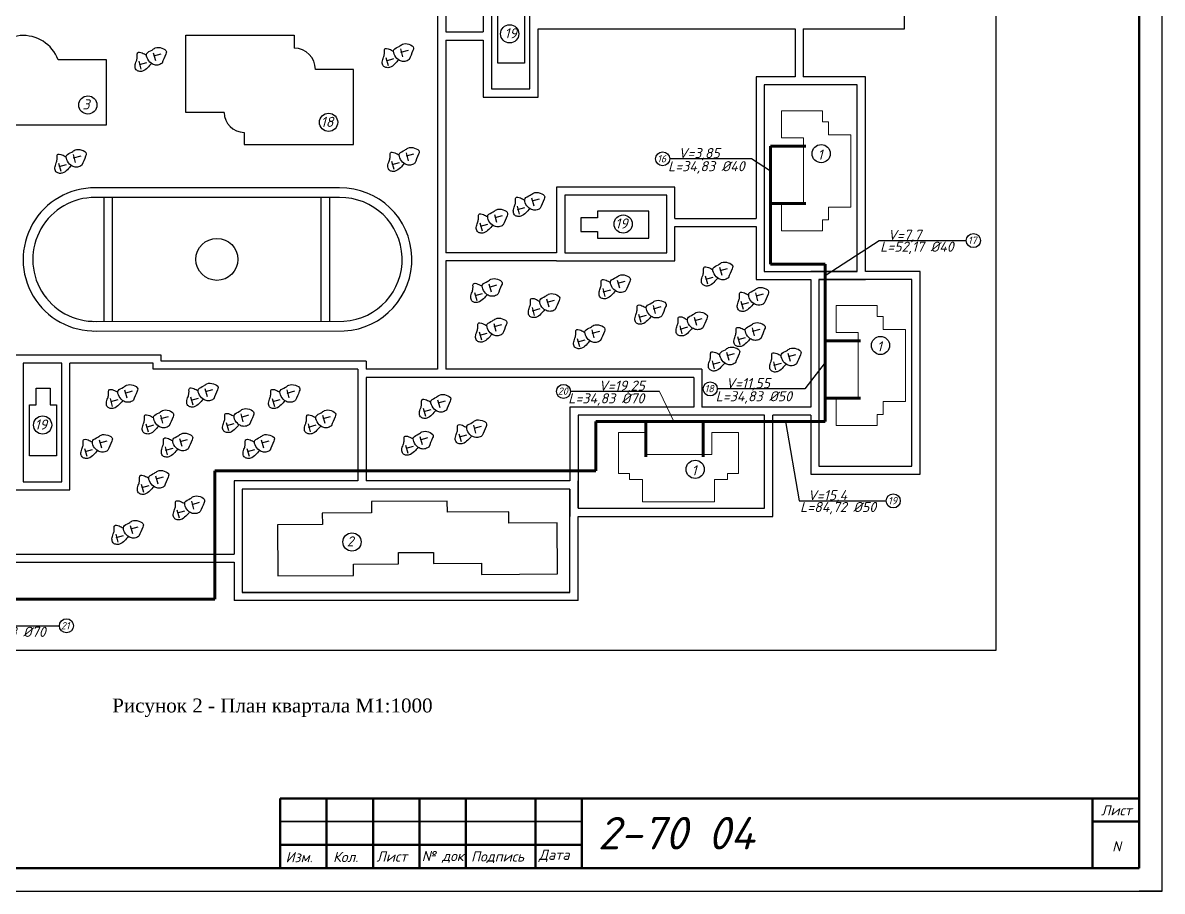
# Model space of a CAD drawing. Header units: millimetres. Extents: x -710977 to 10671, y -929782 to 89628.
# Drawn here: x 2617.8 to 2863.3, y 3555.9 to 3743 of the extents above; entities that cross this region are included whole.
import ezdxf

# ---------------------------------------------------------------- set-up
doc = ezdxf.new("R2010")
doc.units = ezdxf.units.MM
doc.header["$LTSCALE"] = 0.4
for name, color, linetype, lineweight in [('2', 5, 'Continuous', 50), ('5', 7, 'Continuous', 25), ('газ', 7, 'Continuous', 40), ('построение', 7, 'Continuous', 30)]:
    doc.layers.add(name, color=color, linetype=linetype, lineweight=lineweight)
doc.layers.add('А1', color=7, linetype='Continuous')
doc.layers.add('план', color=7, linetype='Continuous')
doc.styles.add('1111', font='times.ttf', dxfattribs={"height": 3.5})
doc.styles.add('Курсив', font='isocpeui.ttf')
doc.styles.add('размерный', font='isocpeui.ttf')

msp = doc.modelspace()

# ---------------------------------------------------------------- linework, layer by layer
at = {"lineweight": 50}
for p, q in [((2858.278, 3560.868), (2858.278, 3847.868)), ((2858.278, 3575.868), (2673.278, 3575.868)), ((2673.278, 3575.868), (2673.278, 3570.868)), ((2683.278, 3575.868), (2683.278, 3560.868)), ((2693.278, 3575.868), (2693.278, 3560.868)), ((2703.278, 3575.868), (2703.278, 3560.868)), ((2713.278, 3575.868), (2713.278, 3560.868)), ((2728.278, 3575.868), (2728.278, 3560.868)), ((2848.293, 3575.868), (2848.249, 3560.868)), ((2673.278, 3570.868), (2673.278, 3560.867)), ((2673.278, 3570.868), (2673.278, 3565.868)), ((2858.278, 3570.868), (2848.278, 3570.868)), ((2673.278, 3565.868), (2738.278, 3565.868))]:
    msp.add_line(p, q, dxfattribs=at)
at = {"color": 0, "linetype": 'ByBlock'}
for p, q in [((2827.408, 3793.761), (2827.408, 3607.717)), ((2827.408, 3607.717), (2532.21, 3607.717))]:
    msp.add_line(p, q, dxfattribs=at)
at = {"color": 0, "lineweight": 50}
for p, q in [((2738.278, 3575.868), (2738.278, 3560.868)), ((2463.278, 3560.868), (2858.278, 3560.868))]:
    msp.add_line(p, q, dxfattribs=at)
for p, q in [((2738.278, 3570.868), (2673.278, 3570.868)), ((2673.278, 3570.868), (2680.278, 3570.868)), ((2680.278, 3570.868), (2690.278, 3570.868)), ((2690.278, 3570.868), (2713.278, 3570.868)), ((2713.278, 3570.868), (2728.278, 3570.868)), ((2728.278, 3570.868), (2738.278, 3570.868)), ((2863.278, 3555.868), (2858.278, 3555.868))]:
    msp.add_line(p, q)
msp.add_lwpolyline([(2443.278, 3555.868), (2863.278, 3555.868), (2863.278, 3852.868), (2443.278, 3852.868)], close=True)
at = {"color": 0, "ltscale": 0.5}
for centre in [(2722.708, 3740.58), (2631.828, 3725.263), (2683.69, 3721.52), (2789.81, 3714.778), (2747.154, 3699.595), (2802.585, 3673.451), (2622.081, 3656.302), (2762.666, 3646.762), (2688.731, 3631.104)]:
    msp.add_circle(centre, 1.96, dxfattribs=at)
at = {"layer": '2', "color": 0, "lineweight": 90}
for p, q in [((2778.904, 3690.99), (2778.904, 3716.364)), ((2786.54, 3716.364), (2778.904, 3716.364)), ((2778.904, 3704.028), (2778.904, 3716.364)), ((2786.54, 3704.028), (2778.904, 3704.028)), ((2790.675, 3690.99), (2778.904, 3690.99)), ((2790.675, 3657.06), (2790.675, 3690.99)), ((2798.311, 3674.428), (2790.675, 3674.428)), ((2790.675, 3662.091), (2790.675, 3674.428)), ((2798.311, 3674.428), (2791.453, 3674.428)), ((2798.311, 3662.091), (2790.675, 3662.091)), ((2741.289, 3646.432), (2741.289, 3657.06)), ((2741.289, 3657.06), (2790.675, 3657.06)), ((2752.067, 3649.423), (2752.067, 3657.06)), ((2752.067, 3657.06), (2764.404, 3657.06)), ((2764.404, 3649.423), (2764.404, 3657.06)), ((2659.186, 3618.77), (2659.186, 3646.432)), ((2659.186, 3646.432), (2741.289, 3646.432)), ((2659.186, 3618.77), (2544.836, 3618.77))]:
    msp.add_line(p, q, dxfattribs=at)
at = {"layer": '2', "color": 0, "lineweight": 50}
for p, q in [((2786.54, 3716.364), (2779.842, 3716.364)), ((2786.54, 3704.028), (2779.842, 3704.028))]:
    msp.add_line(p, q, dxfattribs=at)
at = {"layer": 'газ', "color": 0, "lineweight": 25, "ltscale": 0.08}
for p, q in [((2807.74, 3741.645), (2807.74, 3785.32)), ((2717.019, 3754.232), (2717.019, 3740.988)), ((2718.757, 3754.232), (2718.757, 3739.25)), ((2727.068, 3728.707), (2727.068, 3754.232)), ((2708.918, 3747.168), (2708.918, 3740.988)), ((2707.18, 3745.43), (2707.18, 3677.959)), ((2708.918, 3740.988), (2717.019, 3740.988)), ((2728.806, 3726.969), (2728.806, 3741.645)), ((2728.806, 3741.645), (2784.197, 3741.645)), ((2784.197, 3741.645), (2784.197, 3731.321)), ((2785.936, 3741.645), (2807.74, 3741.645)), ((2785.936, 3741.645), (2785.936, 3731.321)), ((2708.918, 3739.25), (2708.918, 3693.423)), ((2708.918, 3739.25), (2717.019, 3739.25)), ((2717.019, 3739.25), (2717.019, 3726.969)), ((2718.757, 3739.25), (2718.757, 3728.707)), ((2784.197, 3731.321), (2775.793, 3731.321)), ((2775.793, 3731.321), (2775.793, 3700.785)), ((2799.336, 3731.321), (2785.936, 3731.321)), ((2799.336, 3689.385), (2799.336, 3731.321)), ((2718.757, 3728.707), (2727.068, 3728.707)), ((2797.597, 3729.583), (2777.531, 3729.583)), ((2777.531, 3729.583), (2777.531, 3689.385)), ((2797.597, 3689.385), (2797.597, 3729.583)), ((2717.019, 3726.969), (2728.806, 3726.969)), ((2774.827, 3713.656), (2757.172, 3713.656)), ((2778.904, 3710.982), (2774.827, 3713.656)), ((2686.056, 3707.404), (2633.201, 3707.405)), ((2758.287, 3707.553), (2732.821, 3707.553)), ((2732.821, 3707.553), (2732.821, 3693.423)), ((2758.287, 3700.785), (2758.287, 3707.553)), ((2775.793, 3706.62), (2775.793, 3700.785)), ((2686.056, 3705.318), (2633.201, 3705.319)), ((2635.315, 3678.643), (2635.316, 3705.319)), ((2637.165, 3678.643), (2637.165, 3705.319)), ((2682.11, 3678.643), (2682.11, 3705.318)), ((2683.96, 3678.642), (2683.96, 3705.318)), ((2756.549, 3705.815), (2734.559, 3705.815)), ((2734.559, 3705.815), (2734.559, 3693.423)), ((2756.549, 3693.423), (2756.549, 3705.815)), ((2758.287, 3700.785), (2775.793, 3700.785)), ((2758.287, 3691.685), (2758.287, 3699.047)), ((2758.287, 3699.047), (2775.793, 3699.047)), ((2775.793, 3699.047), (2775.793, 3687.647)), ((2775.793, 3699.047), (2775.793, 3687.647)), ((2790.675, 3688.513), (2802.303, 3696.036)), ((2802.303, 3696.036), (2821.08, 3696.036)), ((2732.821, 3693.423), (2708.918, 3693.423)), ((2734.559, 3693.423), (2756.549, 3693.423)), ((2708.918, 3691.685), (2708.918, 3677.959)), ((2732.821, 3691.685), (2708.918, 3691.685)), ((2732.821, 3691.685), (2758.287, 3691.685)), ((2777.531, 3689.385), (2797.597, 3689.385)), ((2797.597, 3689.385), (2787.564, 3689.385)), ((2811.107, 3689.385), (2799.336, 3689.385)), ((2811.107, 3645.711), (2811.107, 3689.385)), ((2775.793, 3687.647), (2787.564, 3687.647)), ((2787.564, 3687.647), (2787.564, 3660.17)), ((2809.368, 3687.647), (2789.303, 3687.647)), ((2789.303, 3687.647), (2789.303, 3647.449)), ((2789.303, 3687.647), (2799.336, 3687.647)), ((2809.368, 3647.449), (2809.368, 3687.647)), ((2632.947, 3678.642), (2687.003, 3678.66)), ((2707.18, 3677.959), (2707.18, 3668.304)), ((2708.918, 3677.959), (2708.918, 3668.304)), ((2632.948, 3676.556), (2687.062, 3676.574)), ((2647.636, 3671.349), (2601.026, 3671.349)), ((2627.97, 3671.349), (2617.921, 3671.349)), ((2647.636, 3670.042), (2647.636, 3671.349)), ((2691.763, 3670.042), (2647.636, 3670.042)), ((2691.763, 3670.042), (2691.763, 3668.304)), ((2790.675, 3669.804), (2786.263, 3664.091)), ((2626.232, 3669.61), (2617.921, 3669.61)), ((2626.232, 3669.61), (2617.921, 3669.61)), ((2617.921, 3669.61), (2617.921, 3654.629)), ((2626.232, 3644.086), (2626.232, 3669.61)), ((2645.898, 3669.61), (2627.97, 3669.61)), ((2627.97, 3642.347), (2627.97, 3669.61)), ((2645.898, 3668.304), (2645.898, 3669.61)), ((2690.025, 3668.304), (2645.898, 3668.304)), ((2690.025, 3668.304), (2690.025, 3644.257)), ((2707.18, 3668.304), (2691.763, 3668.304)), ((2764.125, 3668.304), (2708.918, 3668.304)), ((2764.125, 3668.304), (2764.125, 3660.17)), ((2762.387, 3666.566), (2691.763, 3666.566)), ((2691.763, 3666.566), (2691.763, 3644.257)), ((2762.387, 3666.566), (2762.387, 3660.17)), ((2755.005, 3663.553), (2735.811, 3663.553)), ((2786.263, 3664.091), (2767.418, 3664.091)), ((2787.564, 3664.684), (2787.564, 3660.17)), ((2735.686, 3660.17), (2735.686, 3644.257)), ((2754.66, 3660.17), (2735.686, 3660.17)), ((2762.387, 3660.17), (2754.66, 3660.17)), ((2787.564, 3660.17), (2764.125, 3660.17)), ((2737.425, 3658.432), (2737.425, 3638.366)), ((2777.623, 3658.432), (2737.425, 3658.432)), ((2777.623, 3638.366), (2777.623, 3658.432)), ((2779.361, 3636.628), (2779.361, 3658.432)), ((2787.564, 3658.432), (2779.361, 3658.432)), ((2787.564, 3658.432), (2787.564, 3645.711)), ((2787.564, 3658.432), (2787.564, 3645.711)), ((2782.101, 3657.06), (2785.054, 3639.957)), ((2617.921, 3654.629), (2617.921, 3644.086)), ((2787.564, 3645.711), (2811.107, 3645.711)), ((2789.303, 3647.449), (2809.368, 3647.449)), ((2617.921, 3644.086), (2626.232, 3644.086)), ((2690.025, 3644.257), (2663.324, 3644.257)), ((2663.324, 3644.257), (2663.324, 3628.478)), ((2735.686, 3644.257), (2691.763, 3644.257)), ((2737.425, 3638.366), (2737.425, 3644.257)), ((2616.183, 3642.347), (2627.97, 3642.347)), ((2735.686, 3642.518), (2665.062, 3642.518)), ((2665.062, 3642.518), (2665.062, 3620.209)), ((2735.686, 3642.518), (2735.686, 3636.628)), ((2735.686, 3620.209), (2735.686, 3642.518)), ((2737.425, 3638.366), (2777.623, 3638.366)), ((2785.054, 3639.957), (2803.832, 3639.957)), ((2737.425, 3636.628), (2779.361, 3636.628)), ((2737.425, 3618.471), (2737.425, 3636.628)), ((2586.629, 3628.478), (2663.324, 3628.478)), ((2563.086, 3626.74), (2663.324, 3626.74)), ((2663.324, 3626.74), (2663.324, 3618.471)), ((2737.425, 3618.471), (2663.324, 3618.471)), ((2665.062, 3620.209), (2735.686, 3620.209)), ((2735.686, 3620.209), (2665.062, 3620.209)), ((2604.775, 3613.057), (2625.703, 3613.057))]:
    msp.add_line(p, q, dxfattribs=at)
at = {"layer": 'газ', "color": 0, "lineweight": 50, "ltscale": 0.08}
for p, q in [((2752.067, 3649.423), (2752.067, 3655.679)), ((2764.404, 3649.423), (2764.404, 3655.679))]:
    msp.add_line(p, q, dxfattribs=at)
at = {"layer": 'газ', "color": 0, "lineweight": 25, "ltscale": 0.08}
for points in [[(2724.523, 3745.265), (2725.925, 3745.265), (2725.925, 3734.27), (2720.129, 3734.27), (2720.129, 3745.265), (2721.531, 3745.265)], [(2661.217, 3723.626), (2652.941, 3723.626), (2652.941, 3740.284), (2676.283, 3740.284), (2676.283, 3737.499)], [(2614.246, 3725.046), (2614.246, 3720.978), (2635.855, 3720.978), (2635.855, 3735.001), (2625.407, 3735.001)], [(2665.481, 3719.361), (2665.481, 3716.76), (2689.04, 3716.76), (2689.04, 3732.929), (2680.853, 3732.929)], [(2741.656, 3697.974), (2741.656, 3696.571), (2752.651, 3696.571), (2752.651, 3702.368), (2741.656, 3702.368), (2741.656, 3700.966)], [(2741.656, 3700.966), (2738.054, 3700.966), (2738.054, 3697.974), (2741.656, 3697.974)], [(2620.695, 3660.644), (2620.695, 3664.247), (2623.687, 3664.247), (2623.687, 3660.644)], [(2623.687, 3660.644), (2625.09, 3660.644), (2625.09, 3649.649), (2619.293, 3649.649), (2619.293, 3660.644), (2620.695, 3660.644)], [(2709.282, 3637.499), (2709.265, 3639.907), (2692.931, 3639.793), (2692.948, 3637.385)], [(2692.948, 3637.385), (2682.343, 3637.31), (2682.36, 3634.881)], [(2722.554, 3635.162), (2722.537, 3637.591), (2709.282, 3637.499)], [(2682.36, 3634.881), (2672.662, 3634.813), (2672.739, 3623.797), (2689.073, 3623.911), (2689.056, 3626.341)], [(2716.644, 3626.533), (2716.661, 3624.104), (2732.995, 3624.218), (2732.918, 3635.234), (2722.554, 3635.162)], [(2689.056, 3626.341), (2698.754, 3626.409), (2698.737, 3628.817)], [(2698.737, 3628.817), (2706.263, 3628.869)], [(2706.263, 3628.869), (2706.28, 3626.461), (2716.644, 3626.533)]]:
    msp.add_lwpolyline(points, dxfattribs=at)
for centre, radius in [((2755.657, 3713.656), 1.515), ((2822.595, 3696.036), 1.515), ((2659.633, 3691.985), 4.526), ((2734.296, 3663.553), 1.515), ((2765.903, 3664.091), 1.515), ((2805.347, 3639.957), 1.515), ((2627.218, 3613.057), 1.515)]:
    msp.add_circle(centre, radius, dxfattribs=at)
for centre, radius, start, end in [((2617.888, 3732.197), 8.025, 20.44993, 243.00961), ((2676.283, 3732.929), 4.57, 0, 90), ((2665.481, 3723.626), 4.265, 180, 270), ((2633.315, 3691.978), 15.427, 89.54454, 271.50542), ((2686.214, 3691.978), 15.427, 273.14856, 90.63208), ((2633.315, 3691.978), 13.341, 89.51026, 271.61738), ((2686.214, 3691.978), 13.341, 273.38899, 90.67974), ((2686.214, 3691.978), 15.427, 266.88587, 266.89003)]:
    msp.add_arc(centre, radius, start, end, dxfattribs=at)
at = {"layer": 'план', "color": 0}
for p, q in [((2645.922, 3736.524), (2646.395, 3734.814)), ((2647.57, 3736.205), (2645.97, 3735.763)), ((2699.161, 3737.33), (2699.634, 3735.62)), ((2700.808, 3737.011), (2699.209, 3736.569)), ((2642.805, 3734.675), (2643.277, 3732.965)), ((2644.452, 3734.356), (2642.853, 3733.914)), ((2696.043, 3735.481), (2696.516, 3733.771)), ((2697.69, 3735.162), (2696.091, 3734.72)), ((2628.65, 3714.558), (2629.123, 3712.848)), ((2630.298, 3714.239), (2628.698, 3713.797)), ((2700.371, 3714.964), (2700.844, 3713.255)), ((2702.018, 3714.646), (2700.419, 3714.204)), ((2625.532, 3712.709), (2626.005, 3710.999)), ((2627.18, 3712.39), (2625.581, 3711.948)), ((2697.253, 3713.116), (2697.726, 3711.406)), ((2698.9, 3712.797), (2697.301, 3712.355)), ((2727.402, 3705.271), (2727.875, 3703.561)), ((2729.05, 3704.952), (2727.45, 3704.51)), ((2719.423, 3701.684), (2719.896, 3699.974)), ((2724.284, 3703.422), (2724.757, 3701.713)), ((2725.932, 3703.104), (2724.332, 3702.661)), ((2716.305, 3699.835), (2716.778, 3698.125)), ((2717.953, 3699.516), (2716.353, 3699.074)), ((2721.071, 3701.365), (2719.471, 3700.923)), ((2767.934, 3690.285), (2768.407, 3688.575)), ((2769.581, 3689.966), (2767.982, 3689.524)), ((2745.873, 3687.536), (2746.346, 3685.826)), ((2747.52, 3687.218), (2745.921, 3686.775)), ((2764.816, 3688.436), (2765.289, 3686.726)), ((2766.463, 3688.117), (2764.864, 3687.675)), ((2715.129, 3684.876), (2715.602, 3683.166)), ((2716.776, 3684.557), (2715.177, 3684.115)), ((2718.247, 3686.724), (2718.72, 3685.015)), ((2719.894, 3686.406), (2718.295, 3685.964)), ((2742.755, 3685.688), (2743.228, 3683.978)), ((2744.402, 3685.369), (2742.803, 3684.927)), ((2775.653, 3684.805), (2776.126, 3683.095)), ((2777.3, 3684.486), (2775.701, 3684.044)), ((2730.638, 3683.477), (2731.111, 3681.767)), ((2732.285, 3683.158), (2730.686, 3682.716)), ((2753.592, 3682.056), (2754.065, 3680.347)), ((2772.535, 3682.956), (2773.008, 3681.246)), ((2774.182, 3682.638), (2772.583, 3682.195)), ((2727.52, 3681.628), (2727.993, 3679.919)), ((2729.167, 3681.31), (2727.568, 3680.867)), ((2750.474, 3680.208), (2750.947, 3678.498)), ((2752.121, 3679.889), (2750.522, 3679.447)), ((2755.239, 3681.738), (2753.64, 3681.295)), ((2762.449, 3679.528), (2762.922, 3677.818)), ((2719.263, 3678.2), (2719.736, 3676.49)), ((2720.91, 3677.882), (2719.311, 3677.439)), ((2759.331, 3677.679), (2759.804, 3675.97)), ((2760.979, 3677.361), (2759.379, 3676.918)), ((2764.097, 3679.209), (2762.497, 3678.767)), ((2774.92, 3677.238), (2775.393, 3675.528)), ((2716.145, 3676.351), (2716.618, 3674.642)), ((2717.792, 3676.033), (2716.193, 3675.591)), ((2737.27, 3674.931), (2737.743, 3673.221)), ((2738.918, 3674.612), (2737.318, 3674.17)), ((2740.388, 3676.78), (2740.861, 3675.07)), ((2742.036, 3676.461), (2740.436, 3676.019)), ((2771.802, 3675.389), (2772.275, 3673.679)), ((2773.45, 3675.07), (2771.85, 3674.628)), ((2776.567, 3676.919), (2774.968, 3676.477)), ((2766.318, 3670.127), (2766.791, 3668.417)), ((2767.965, 3669.808), (2766.366, 3669.366)), ((2769.436, 3671.975), (2769.909, 3670.265)), ((2771.083, 3671.657), (2769.484, 3671.214)), ((2779.521, 3669.909), (2779.994, 3668.199)), ((2782.639, 3671.758), (2783.112, 3670.048)), ((2784.286, 3671.439), (2782.687, 3670.997)), ((2781.169, 3669.59), (2779.569, 3669.148)), ((2639.748, 3663.887), (2640.221, 3662.177)), ((2641.395, 3663.568), (2639.796, 3663.126)), ((2653.944, 3662.342), (2654.417, 3660.632)), ((2657.062, 3664.191), (2657.535, 3662.481)), ((2658.709, 3663.872), (2657.11, 3663.43)), ((2674.68, 3663.887), (2675.153, 3662.177)), ((2676.327, 3663.568), (2674.728, 3663.126)), ((2636.63, 3662.038), (2637.103, 3660.329)), ((2638.277, 3661.72), (2636.678, 3661.277)), ((2655.591, 3662.023), (2653.992, 3661.581)), ((2671.562, 3662.038), (2672.035, 3660.329)), ((2673.209, 3661.72), (2671.61, 3661.277)), ((2704.064, 3659.914), (2704.537, 3658.205)), ((2707.182, 3661.763), (2707.655, 3660.053)), ((2708.829, 3661.444), (2707.23, 3661.002)), ((2647.467, 3658.407), (2647.939, 3656.697)), ((2649.114, 3658.089), (2647.515, 3657.646)), ((2664.781, 3658.711), (2665.254, 3657.001)), ((2666.428, 3658.392), (2664.829, 3657.95)), ((2682.399, 3658.407), (2682.872, 3656.697)), ((2684.046, 3658.089), (2682.447, 3657.646)), ((2705.711, 3659.596), (2704.112, 3659.153)), ((2644.349, 3656.559), (2644.822, 3654.849)), ((2645.996, 3656.24), (2644.397, 3655.798)), ((2661.663, 3656.862), (2662.136, 3655.152)), ((2663.31, 3656.543), (2661.711, 3656.101)), ((2679.281, 3656.559), (2679.754, 3654.849)), ((2680.928, 3656.24), (2679.329, 3655.798)), ((2714.901, 3656.283), (2715.374, 3654.573)), ((2716.548, 3655.965), (2714.949, 3655.522)), ((2634.263, 3653.13), (2634.736, 3651.421)), ((2635.91, 3652.812), (2634.311, 3652.369)), ((2651.577, 3653.434), (2652.05, 3651.724)), ((2653.225, 3653.115), (2651.625, 3652.673)), ((2669.195, 3653.13), (2669.668, 3651.421)), ((2670.843, 3652.812), (2669.243, 3652.369)), ((2703.384, 3653.828), (2703.857, 3652.119)), ((2705.031, 3653.51), (2703.432, 3653.067)), ((2711.783, 3654.435), (2712.256, 3652.725)), ((2713.43, 3654.116), (2711.831, 3653.674)), ((2631.145, 3651.282), (2631.618, 3649.572)), ((2632.792, 3650.963), (2631.193, 3650.521)), ((2648.459, 3651.585), (2648.932, 3649.875)), ((2650.107, 3651.266), (2648.507, 3650.824)), ((2666.077, 3651.282), (2666.55, 3649.572)), ((2667.725, 3650.963), (2666.126, 3650.521)), ((2700.266, 3651.98), (2700.739, 3650.27)), ((2701.913, 3651.661), (2700.314, 3651.219)), ((2646.43, 3645.378), (2646.903, 3643.669)), ((2643.312, 3643.53), (2643.785, 3641.82)), ((2644.96, 3643.211), (2643.361, 3642.769)), ((2648.078, 3645.06), (2646.478, 3644.617)), ((2651.031, 3638.05), (2651.504, 3636.34)), ((2654.149, 3639.899), (2654.622, 3638.189)), ((2655.797, 3639.58), (2654.197, 3639.138)), ((2652.679, 3637.731), (2651.079, 3637.289)), ((2640.946, 3634.622), (2641.419, 3632.912)), ((2642.593, 3634.303), (2640.994, 3633.861)), ((2637.828, 3632.773), (2638.301, 3631.063)), ((2639.475, 3632.454), (2637.876, 3632.012))]:
    msp.add_line(p, q, dxfattribs=at)
for points in [[(2701.048, 3735.069), (2701.869, 3737.012), (2702.004, 3737.53), (2701.015, 3738.324), (2699.589, 3738.337), (2698.889, 3737.882), (2697.769, 3737.133), (2697.973, 3735.903), (2698.992, 3734.866), (2699.869, 3734.639), (2700.802, 3734.897), (2701.048, 3735.069)], [(2645.522, 3734.197), (2644.706, 3733.281), (2643.6, 3732.542), (2642.819, 3732.523), (2642.236, 3732.853), (2642.008, 3733.676), (2642.284, 3734.738), (2642.478, 3735.488), (2642.478, 3736.219), (2642.556, 3736.52), (2642.954, 3736.63), (2643.534, 3736.48), (2644.463, 3736.013)], [(2647.809, 3734.263), (2648.63, 3736.206), (2648.765, 3736.724), (2647.776, 3737.518), (2646.351, 3737.532), (2645.651, 3737.076), (2644.53, 3736.327), (2644.735, 3735.097), (2645.753, 3734.061), (2646.631, 3733.833), (2647.564, 3734.091), (2647.809, 3734.263)], [(2698.76, 3735.003), (2697.945, 3734.087), (2696.838, 3733.348), (2696.057, 3733.329), (2695.474, 3733.659), (2695.247, 3734.482), (2695.522, 3735.544), (2695.717, 3736.294), (2695.717, 3737.025), (2695.795, 3737.326), (2696.193, 3737.436), (2696.773, 3737.286), (2697.702, 3736.819)], [(2628.25, 3712.231), (2627.434, 3711.315), (2626.328, 3710.576), (2625.547, 3710.557), (2624.964, 3710.887), (2624.736, 3711.71), (2625.012, 3712.772), (2625.206, 3713.522), (2625.206, 3714.254), (2625.284, 3714.554), (2625.682, 3714.664), (2626.262, 3714.514), (2627.191, 3714.047)], [(2630.537, 3712.297), (2631.358, 3714.24), (2631.493, 3714.759), (2630.504, 3715.552), (2629.079, 3715.566), (2628.379, 3715.111), (2627.258, 3714.361), (2627.463, 3713.131), (2628.481, 3712.095), (2629.358, 3711.867), (2630.291, 3712.125), (2630.537, 3712.297)], [(2699.97, 3712.637), (2699.155, 3711.722), (2698.048, 3710.983), (2697.267, 3710.964), (2696.684, 3711.294), (2696.457, 3712.117), (2696.732, 3713.179), (2696.927, 3713.929), (2696.927, 3714.66), (2697.005, 3714.96), (2697.403, 3715.071), (2697.983, 3714.92), (2698.912, 3714.454)], [(2702.257, 3712.704), (2703.079, 3714.646), (2703.213, 3715.165), (2702.225, 3715.958), (2700.799, 3715.972), (2700.099, 3715.517), (2698.979, 3714.768), (2699.183, 3713.538), (2700.202, 3712.501), (2701.079, 3712.274), (2702.012, 3712.532), (2702.257, 3712.704)], [(2727.002, 3702.944), (2726.186, 3702.028), (2725.08, 3701.29), (2724.299, 3701.27), (2723.716, 3701.601), (2723.488, 3702.423), (2723.764, 3703.485), (2723.958, 3704.235), (2723.958, 3704.967), (2724.036, 3705.267), (2724.434, 3705.377), (2725.014, 3705.227), (2725.943, 3704.76)], [(2729.289, 3703.011), (2730.11, 3704.953), (2730.245, 3705.472), (2729.256, 3706.265), (2727.831, 3706.279), (2727.131, 3705.824), (2726.01, 3705.075), (2726.215, 3703.844), (2727.233, 3702.808), (2728.11, 3702.58), (2729.043, 3702.838), (2729.289, 3703.011)], [(2719.023, 3699.356), (2718.207, 3698.441), (2717.101, 3697.702), (2716.32, 3697.683), (2715.737, 3698.013), (2715.509, 3698.836), (2715.785, 3699.898), (2715.979, 3700.648), (2715.979, 3701.379), (2716.057, 3701.68), (2716.455, 3701.79), (2717.035, 3701.639), (2717.964, 3701.173)], [(2721.31, 3699.423), (2722.131, 3701.365), (2722.266, 3701.884), (2721.277, 3702.678), (2719.852, 3702.691), (2719.152, 3702.236), (2718.031, 3701.487), (2718.236, 3700.257), (2719.254, 3699.22), (2720.131, 3698.993), (2721.064, 3699.251), (2721.31, 3699.423)], [(2767.533, 3687.958), (2766.718, 3687.042), (2765.611, 3686.303), (2764.83, 3686.284), (2764.247, 3686.615), (2764.02, 3687.437), (2764.295, 3688.499), (2764.49, 3689.249), (2764.489, 3689.981), (2764.567, 3690.281), (2764.966, 3690.391), (2765.546, 3690.241), (2766.475, 3689.774)], [(2769.82, 3688.024), (2770.642, 3689.967), (2770.776, 3690.486), (2769.788, 3691.279), (2768.362, 3691.293), (2767.662, 3690.838), (2766.542, 3690.088), (2766.746, 3688.858), (2767.765, 3687.822), (2768.642, 3687.594), (2769.575, 3687.852), (2769.82, 3688.024)], [(2720.134, 3684.464), (2720.955, 3686.406), (2721.09, 3686.925), (2720.101, 3687.718), (2718.675, 3687.732), (2717.975, 3687.277), (2716.855, 3686.528), (2717.059, 3685.298), (2718.078, 3684.261), (2718.955, 3684.034), (2719.888, 3684.292), (2720.134, 3684.464)], [(2745.472, 3685.209), (2744.657, 3684.293), (2743.55, 3683.555), (2742.769, 3683.535), (2742.186, 3683.866), (2741.959, 3684.689), (2742.234, 3685.751), (2742.429, 3686.501), (2742.429, 3687.232), (2742.506, 3687.532), (2742.905, 3687.642), (2743.485, 3687.492), (2744.414, 3687.025)], [(2747.759, 3685.276), (2748.581, 3687.218), (2748.715, 3687.737), (2747.727, 3688.53), (2746.301, 3688.544), (2745.601, 3688.089), (2744.481, 3687.34), (2744.685, 3686.11), (2745.704, 3685.073), (2746.581, 3684.845), (2747.514, 3685.103), (2747.759, 3685.276)], [(2717.846, 3684.397), (2717.031, 3683.482), (2715.925, 3682.743), (2715.143, 3682.724), (2714.56, 3683.054), (2714.333, 3683.877), (2714.608, 3684.939), (2714.803, 3685.689), (2714.803, 3686.42), (2714.881, 3686.72), (2715.279, 3686.831), (2715.859, 3686.68), (2716.788, 3686.214)], [(2732.525, 3681.217), (2733.346, 3683.159), (2733.481, 3683.678), (2732.492, 3684.471), (2731.066, 3684.485), (2730.366, 3684.03), (2729.246, 3683.281), (2729.45, 3682.05), (2730.469, 3681.014), (2731.346, 3680.786), (2732.279, 3681.044), (2732.525, 3681.217)], [(2775.252, 3682.478), (2774.437, 3681.562), (2773.33, 3680.823), (2772.549, 3680.804), (2771.966, 3681.135), (2771.739, 3681.957), (2772.014, 3683.019), (2772.209, 3683.769), (2772.208, 3684.501), (2772.286, 3684.801), (2772.685, 3684.911), (2773.264, 3684.761), (2774.194, 3684.294)], [(2777.539, 3682.545), (2778.361, 3684.487), (2778.495, 3685.006), (2777.507, 3685.799), (2776.081, 3685.813), (2775.381, 3685.358), (2774.261, 3684.609), (2774.465, 3683.378), (2775.483, 3682.342), (2776.361, 3682.114), (2777.294, 3682.372), (2777.539, 3682.545)], [(2730.237, 3681.15), (2729.422, 3680.234), (2728.315, 3679.496), (2727.534, 3679.476), (2726.951, 3679.807), (2726.724, 3680.629), (2726.999, 3681.691), (2727.194, 3682.441), (2727.194, 3683.173), (2727.272, 3683.473), (2727.67, 3683.583), (2728.25, 3683.433), (2729.179, 3682.966)], [(2753.191, 3679.729), (2752.376, 3678.814), (2751.269, 3678.075), (2750.488, 3678.056), (2749.905, 3678.386), (2749.678, 3679.209), (2749.953, 3680.271), (2750.148, 3681.021), (2750.148, 3681.752), (2750.225, 3682.052), (2750.624, 3682.163), (2751.204, 3682.012), (2752.133, 3681.546)], [(2755.478, 3679.796), (2756.3, 3681.738), (2756.434, 3682.257), (2755.446, 3683.05), (2754.02, 3683.064), (2753.32, 3682.609), (2752.2, 3681.86), (2752.404, 3680.63), (2753.423, 3679.593), (2754.3, 3679.366), (2755.233, 3679.624), (2755.478, 3679.796)], [(2762.049, 3677.201), (2761.233, 3676.285), (2760.127, 3675.547), (2759.346, 3675.527), (2758.763, 3675.858), (2758.535, 3676.68), (2758.811, 3677.743), (2759.005, 3678.492), (2759.005, 3679.224), (2759.083, 3679.524), (2759.481, 3679.634), (2760.061, 3679.484), (2760.99, 3679.017)], [(2764.336, 3677.268), (2765.157, 3679.21), (2765.292, 3679.729), (2764.303, 3680.522), (2762.878, 3680.536), (2762.178, 3680.081), (2761.057, 3679.332), (2761.262, 3678.101), (2762.28, 3677.065), (2763.157, 3676.837), (2764.09, 3677.095), (2764.336, 3677.268)], [(2718.862, 3675.873), (2718.046, 3674.957), (2716.94, 3674.219), (2716.159, 3674.199), (2715.576, 3674.53), (2715.349, 3675.353), (2715.624, 3676.415), (2715.819, 3677.165), (2715.818, 3677.896), (2715.896, 3678.196), (2716.295, 3678.306), (2716.874, 3678.156), (2717.804, 3677.689)], [(2721.149, 3675.94), (2721.971, 3677.882), (2722.105, 3678.401), (2721.116, 3679.194), (2719.691, 3679.208), (2718.991, 3678.753), (2717.871, 3678.004), (2718.075, 3676.773), (2719.093, 3675.737), (2719.971, 3675.509), (2720.904, 3675.767), (2721.149, 3675.94)], [(2742.275, 3674.519), (2743.096, 3676.461), (2743.231, 3676.98), (2742.242, 3677.773), (2740.817, 3677.787), (2740.117, 3677.332), (2738.996, 3676.583), (2739.201, 3675.353), (2740.219, 3674.316), (2741.096, 3674.089), (2742.029, 3674.347), (2742.275, 3674.519)], [(2774.52, 3674.911), (2773.704, 3673.995), (2772.598, 3673.256), (2771.817, 3673.237), (2771.234, 3673.567), (2771.006, 3674.39), (2771.282, 3675.452), (2771.476, 3676.202), (2771.476, 3676.933), (2771.554, 3677.234), (2771.952, 3677.344), (2772.532, 3677.194), (2773.461, 3676.727)], [(2776.807, 3674.977), (2777.628, 3676.92), (2777.763, 3677.438), (2776.774, 3678.232), (2775.349, 3678.245), (2774.649, 3677.79), (2773.528, 3677.041), (2773.733, 3675.811), (2774.751, 3674.774), (2775.628, 3674.547), (2776.561, 3674.805), (2776.807, 3674.977)], [(2739.988, 3674.452), (2739.172, 3673.537), (2738.066, 3672.798), (2737.285, 3672.779), (2736.702, 3673.109), (2736.474, 3673.932), (2736.75, 3674.994), (2736.944, 3675.744), (2736.944, 3676.475), (2737.022, 3676.776), (2737.42, 3676.886), (2738, 3676.735), (2738.929, 3676.269)], [(2771.322, 3669.715), (2772.144, 3671.657), (2772.278, 3672.176), (2771.289, 3672.969), (2769.864, 3672.983), (2769.164, 3672.528), (2768.044, 3671.779), (2768.248, 3670.549), (2769.266, 3669.512), (2770.144, 3669.284), (2771.077, 3669.542), (2771.322, 3669.715)], [(2784.526, 3669.497), (2785.347, 3671.44), (2785.482, 3671.959), (2784.493, 3672.752), (2783.068, 3672.766), (2782.368, 3672.311), (2781.247, 3671.561), (2781.452, 3670.331), (2782.47, 3669.295), (2783.347, 3669.067), (2784.28, 3669.325), (2784.526, 3669.497)], [(2769.035, 3669.648), (2768.219, 3668.733), (2767.113, 3667.994), (2766.332, 3667.974), (2765.749, 3668.305), (2765.522, 3669.128), (2765.797, 3670.19), (2765.992, 3670.94), (2765.991, 3671.671), (2766.069, 3671.971), (2766.468, 3672.081), (2767.047, 3671.931), (2767.977, 3671.464)], [(2782.239, 3669.431), (2781.423, 3668.515), (2780.317, 3667.776), (2779.536, 3667.757), (2778.953, 3668.088), (2778.725, 3668.91), (2779.001, 3669.972), (2779.195, 3670.722), (2779.195, 3671.454), (2779.273, 3671.754), (2779.671, 3671.864), (2780.251, 3671.714), (2781.18, 3671.247)], [(2641.634, 3661.627), (2642.456, 3663.569), (2642.59, 3664.088), (2641.601, 3664.881), (2640.176, 3664.895), (2639.476, 3664.44), (2638.356, 3663.691), (2638.56, 3662.46), (2639.578, 3661.424), (2640.456, 3661.196), (2641.389, 3661.454), (2641.634, 3661.627)], [(2658.948, 3661.93), (2659.77, 3663.872), (2659.904, 3664.391), (2658.916, 3665.184), (2657.49, 3665.198), (2656.79, 3664.743), (2655.67, 3663.994), (2655.874, 3662.764), (2656.893, 3661.727), (2657.77, 3661.5), (2658.703, 3661.758), (2658.948, 3661.93)], [(2676.566, 3661.627), (2677.388, 3663.569), (2677.522, 3664.088), (2676.534, 3664.881), (2675.108, 3664.895), (2674.408, 3664.44), (2673.288, 3663.691), (2673.492, 3662.46), (2674.511, 3661.424), (2675.388, 3661.196), (2676.321, 3661.454), (2676.566, 3661.627)], [(2639.347, 3661.56), (2638.531, 3660.644), (2637.425, 3659.906), (2636.644, 3659.886), (2636.061, 3660.217), (2635.833, 3661.039), (2636.109, 3662.101), (2636.304, 3662.851), (2636.303, 3663.583), (2636.381, 3663.883), (2636.78, 3663.993), (2637.359, 3663.843), (2638.289, 3663.376)], [(2656.661, 3661.863), (2655.846, 3660.948), (2654.739, 3660.209), (2653.958, 3660.19), (2653.375, 3660.52), (2653.148, 3661.343), (2653.423, 3662.405), (2653.618, 3663.155), (2653.618, 3663.886), (2653.695, 3664.187), (2654.094, 3664.297), (2654.674, 3664.146), (2655.603, 3663.68)], [(2674.279, 3661.56), (2673.464, 3660.644), (2672.357, 3659.906), (2671.576, 3659.886), (2670.993, 3660.217), (2670.766, 3661.039), (2671.041, 3662.101), (2671.236, 3662.851), (2671.236, 3663.583), (2671.314, 3663.883), (2671.712, 3663.993), (2672.292, 3663.843), (2673.221, 3663.376)], [(2709.069, 3659.503), (2709.89, 3661.445), (2710.025, 3661.964), (2709.036, 3662.757), (2707.61, 3662.771), (2706.911, 3662.316), (2705.79, 3661.567), (2705.994, 3660.336), (2707.013, 3659.3), (2707.89, 3659.072), (2708.823, 3659.33), (2709.069, 3659.503)], [(2666.667, 3656.45), (2667.489, 3658.393), (2667.623, 3658.911), (2666.635, 3659.705), (2665.209, 3659.718), (2664.509, 3659.263), (2663.389, 3658.514), (2663.593, 3657.284), (2664.612, 3656.247), (2665.489, 3656.02), (2666.422, 3656.278), (2666.667, 3656.45)], [(2706.781, 3659.436), (2705.966, 3658.52), (2704.86, 3657.782), (2704.078, 3657.762), (2703.495, 3658.093), (2703.268, 3658.915), (2703.543, 3659.978), (2703.738, 3660.727), (2703.738, 3661.459), (2703.816, 3661.759), (2704.214, 3661.869), (2704.794, 3661.719), (2705.723, 3661.252)], [(2647.066, 3656.08), (2646.25, 3655.165), (2645.144, 3654.426), (2644.363, 3654.406), (2643.78, 3654.737), (2643.552, 3655.56), (2643.828, 3656.622), (2644.022, 3657.372), (2644.022, 3658.103), (2644.1, 3658.403), (2644.499, 3658.513), (2645.078, 3658.363), (2646.008, 3657.896)], [(2649.353, 3656.147), (2650.175, 3658.089), (2650.309, 3658.608), (2649.32, 3659.401), (2647.895, 3659.415), (2647.195, 3658.96), (2646.075, 3658.211), (2646.279, 3656.981), (2647.297, 3655.944), (2648.175, 3655.716), (2649.108, 3655.974), (2649.353, 3656.147)], [(2664.38, 3656.384), (2663.565, 3655.468), (2662.458, 3654.729), (2661.677, 3654.71), (2661.094, 3655.04), (2660.867, 3655.863), (2661.142, 3656.925), (2661.337, 3657.675), (2661.337, 3658.406), (2661.414, 3658.707), (2661.813, 3658.817), (2662.393, 3658.667), (2663.322, 3658.2)], [(2681.998, 3656.08), (2681.183, 3655.165), (2680.076, 3654.426), (2679.295, 3654.406), (2678.712, 3654.737), (2678.485, 3655.56), (2678.76, 3656.622), (2678.955, 3657.372), (2678.955, 3658.103), (2679.032, 3658.403), (2679.431, 3658.513), (2680.011, 3658.363), (2680.94, 3657.896)], [(2684.285, 3656.147), (2685.107, 3658.089), (2685.241, 3658.608), (2684.253, 3659.401), (2682.827, 3659.415), (2682.127, 3658.96), (2681.007, 3658.211), (2681.211, 3656.981), (2682.23, 3655.944), (2683.107, 3655.716), (2684.04, 3655.974), (2684.285, 3656.147)], [(2716.788, 3654.023), (2717.609, 3655.965), (2717.744, 3656.484), (2716.755, 3657.277), (2715.329, 3657.291), (2714.629, 3656.836), (2713.509, 3656.087), (2713.713, 3654.857), (2714.732, 3653.82), (2715.609, 3653.592), (2716.542, 3653.851), (2716.788, 3654.023)], [(2705.27, 3651.568), (2706.092, 3653.51), (2706.226, 3654.029), (2705.238, 3654.822), (2703.812, 3654.836), (2703.112, 3654.381), (2701.992, 3653.632), (2702.196, 3652.402), (2703.215, 3651.365), (2704.092, 3651.138), (2705.025, 3651.396), (2705.27, 3651.568)], [(2714.5, 3653.956), (2713.685, 3653.041), (2712.578, 3652.302), (2711.797, 3652.283), (2711.214, 3652.613), (2710.987, 3653.436), (2711.262, 3654.498), (2711.457, 3655.248), (2711.457, 3655.979), (2711.535, 3656.279), (2711.933, 3656.39), (2712.513, 3656.239), (2713.442, 3655.772)], [(2633.862, 3650.803), (2633.047, 3649.888), (2631.941, 3649.149), (2631.16, 3649.13), (2630.576, 3649.46), (2630.349, 3650.283), (2630.624, 3651.345), (2630.819, 3652.095), (2630.819, 3652.826), (2630.897, 3653.126), (2631.295, 3653.237), (2631.875, 3653.086), (2632.804, 3652.619)], [(2636.15, 3650.87), (2636.971, 3652.812), (2637.106, 3653.331), (2636.117, 3654.124), (2634.691, 3654.138), (2633.992, 3653.683), (2632.871, 3652.934), (2633.076, 3651.704), (2634.094, 3650.667), (2634.971, 3650.44), (2635.904, 3650.698), (2636.15, 3650.87)], [(2651.177, 3651.107), (2650.361, 3650.191), (2649.255, 3649.452), (2648.474, 3649.433), (2647.891, 3649.763), (2647.663, 3650.586), (2647.939, 3651.648), (2648.133, 3652.398), (2648.133, 3653.129), (2648.211, 3653.43), (2648.609, 3653.54), (2649.189, 3653.39), (2650.118, 3652.923)], [(2653.464, 3651.173), (2654.285, 3653.116), (2654.42, 3653.635), (2653.431, 3654.428), (2652.006, 3654.442), (2651.306, 3653.986), (2650.185, 3653.237), (2650.39, 3652.007), (2651.408, 3650.971), (2652.285, 3650.743), (2653.218, 3651.001), (2653.464, 3651.173)], [(2668.795, 3650.803), (2667.979, 3649.888), (2666.873, 3649.149), (2666.092, 3649.13), (2665.509, 3649.46), (2665.281, 3650.283), (2665.557, 3651.345), (2665.751, 3652.095), (2665.751, 3652.826), (2665.829, 3653.126), (2666.227, 3653.237), (2666.807, 3653.086), (2667.736, 3652.619)], [(2671.082, 3650.87), (2671.903, 3652.812), (2672.038, 3653.331), (2671.049, 3654.124), (2669.624, 3654.138), (2668.924, 3653.683), (2667.803, 3652.934), (2668.008, 3651.704), (2669.026, 3650.667), (2669.904, 3650.44), (2670.837, 3650.698), (2671.082, 3650.87)], [(2702.983, 3651.501), (2702.168, 3650.586), (2701.061, 3649.847), (2700.28, 3649.828), (2699.697, 3650.158), (2699.47, 3650.981), (2699.745, 3652.043), (2699.94, 3652.793), (2699.94, 3653.524), (2700.018, 3653.824), (2700.416, 3653.935), (2700.996, 3653.784), (2701.925, 3653.317)], [(2646.03, 3643.051), (2645.214, 3642.136), (2644.108, 3641.397), (2643.327, 3641.378), (2642.744, 3641.708), (2642.516, 3642.531), (2642.792, 3643.593), (2642.986, 3644.343), (2642.986, 3645.074), (2643.064, 3645.374), (2643.462, 3645.485), (2644.042, 3645.334), (2644.971, 3644.867)], [(2648.317, 3643.118), (2649.138, 3645.06), (2649.273, 3645.579), (2648.284, 3646.372), (2646.859, 3646.386), (2646.159, 3645.931), (2645.038, 3645.182), (2645.243, 3643.952), (2646.261, 3642.915), (2647.139, 3642.688), (2648.072, 3642.946), (2648.317, 3643.118)], [(2656.036, 3637.638), (2656.857, 3639.58), (2656.992, 3640.099), (2656.003, 3640.892), (2654.578, 3640.906), (2653.878, 3640.451), (2652.757, 3639.702), (2652.962, 3638.472), (2653.98, 3637.435), (2654.857, 3637.208), (2655.79, 3637.466), (2656.036, 3637.638)], [(2653.749, 3637.571), (2652.933, 3636.656), (2651.827, 3635.917), (2651.046, 3635.898), (2650.463, 3636.228), (2650.235, 3637.051), (2650.511, 3638.113), (2650.705, 3638.863), (2650.705, 3639.594), (2650.783, 3639.895), (2651.181, 3640.005), (2651.761, 3639.854), (2652.69, 3639.388)], [(2642.832, 3632.361), (2643.654, 3634.304), (2643.788, 3634.822), (2642.8, 3635.616), (2641.374, 3635.629), (2640.674, 3635.174), (2639.554, 3634.425), (2639.758, 3633.195), (2640.777, 3632.158), (2641.654, 3631.931), (2642.587, 3632.189), (2642.832, 3632.361)], [(2640.545, 3632.294), (2639.73, 3631.379), (2638.623, 3630.64), (2637.842, 3630.621), (2637.259, 3630.951), (2637.032, 3631.774), (2637.307, 3632.836), (2637.502, 3633.586), (2637.502, 3634.317), (2637.579, 3634.618), (2637.978, 3634.728), (2638.558, 3634.577), (2639.487, 3634.111)]]:
    msp.add_spline(points, degree=3, dxfattribs=at)
at = {"layer": 'построение', "lineweight": 20}
for p, q in [((2781.582, 3723.98), (2781.265, 3723.98)), ((2781.265, 3723.98), (2781.265, 3718.506)), ((2781.582, 3723.98), (2790.07, 3723.98)), ((2790.07, 3723.98), (2790.07, 3721.6)), ((2791.419, 3721.6), (2790.07, 3721.6)), ((2791.419, 3721.6), (2791.419, 3718.823)), ((2796.179, 3718.823), (2791.419, 3718.823)), ((2796.179, 3711.048), (2796.179, 3718.823)), ((2781.265, 3718.188), (2781.265, 3718.506)), ((2786.025, 3718.188), (2781.265, 3718.188)), ((2786.025, 3718.188), (2786.025, 3716.807)), ((2786.025, 3716.807), (2786.025, 3711.048)), ((2786.025, 3705.304), (2786.025, 3711.048)), ((2796.179, 3711.048), (2796.179, 3703.274)), ((2786.025, 3703.909), (2786.025, 3705.304)), ((2786.025, 3703.909), (2781.265, 3703.909)), ((2781.265, 3703.909), (2781.265, 3703.591)), ((2781.265, 3698.117), (2781.265, 3703.591)), ((2791.419, 3700.497), (2791.419, 3703.274)), ((2796.179, 3703.274), (2791.419, 3703.274)), ((2790.07, 3698.117), (2790.07, 3700.497)), ((2791.419, 3700.497), (2790.07, 3700.497)), ((2781.265, 3698.117), (2790.07, 3698.117)), ((2793.353, 3682.043), (2793.036, 3682.043)), ((2793.036, 3682.043), (2793.036, 3676.569)), ((2793.353, 3682.043), (2801.842, 3682.043)), ((2801.842, 3682.043), (2801.842, 3679.663)), ((2803.19, 3679.663), (2801.842, 3679.663)), ((2803.19, 3679.663), (2803.19, 3676.887)), ((2793.036, 3676.252), (2793.036, 3676.569)), ((2797.796, 3676.252), (2793.036, 3676.252)), ((2797.796, 3676.252), (2797.796, 3674.871)), ((2797.796, 3674.871), (2797.796, 3669.112)), ((2807.95, 3676.887), (2803.19, 3676.887)), ((2807.95, 3669.112), (2807.95, 3676.887)), ((2797.796, 3663.368), (2797.796, 3669.112)), ((2807.95, 3669.112), (2807.95, 3661.338)), ((2758.042, 3657.06), (2755.005, 3663.553)), ((2797.796, 3661.972), (2797.796, 3663.368)), ((2797.796, 3661.972), (2793.036, 3661.972)), ((2793.036, 3661.972), (2793.036, 3661.655)), ((2793.036, 3656.181), (2793.036, 3661.655)), ((2803.19, 3658.561), (2803.19, 3661.338)), ((2807.95, 3661.338), (2803.19, 3661.338)), ((2801.842, 3656.181), (2801.842, 3658.561)), ((2803.19, 3658.561), (2801.842, 3658.561)), ((2793.036, 3656.181), (2801.842, 3656.181)), ((2746.157, 3654.382), (2746.157, 3654.699)), ((2746.157, 3654.699), (2751.631, 3654.699)), ((2746.157, 3654.382), (2746.157, 3645.893)), ((2751.948, 3654.699), (2751.631, 3654.699)), ((2751.948, 3649.939), (2751.948, 3654.699)), ((2766.228, 3649.939), (2766.228, 3654.699)), ((2766.228, 3654.699), (2766.545, 3654.699)), ((2772.019, 3654.699), (2766.545, 3654.699)), ((2772.019, 3654.382), (2772.019, 3654.699)), ((2772.019, 3654.382), (2772.019, 3645.893)), ((2751.948, 3649.939), (2753.343, 3649.939)), ((2753.343, 3649.939), (2759.088, 3649.939)), ((2764.847, 3649.939), (2759.088, 3649.939)), ((2766.228, 3649.939), (2764.847, 3649.939)), ((2746.157, 3645.893), (2748.537, 3645.893)), ((2748.537, 3644.544), (2748.537, 3645.893)), ((2772.019, 3645.893), (2769.639, 3645.893)), ((2769.639, 3644.544), (2769.639, 3645.893)), ((2748.537, 3644.544), (2751.313, 3644.544)), ((2751.313, 3639.785), (2751.313, 3644.544)), ((2769.639, 3644.544), (2766.863, 3644.544)), ((2766.863, 3639.785), (2766.863, 3644.544)), ((2759.088, 3639.785), (2751.313, 3639.785)), ((2759.088, 3639.785), (2766.863, 3639.785))]:
    msp.add_line(p, q, dxfattribs=at)

# ---------------------------------------------------------------- texts
at = {"color": 0, "style": 'Курсив'}
msp.add_text('2-70 04', height=7, dxfattribs=at).set_placement((2741.685, 3564.877))
at = {"layer": '5', "color": 0, "style": 'Курсив'}
for s, height, p in [('19', 2.1729, (2721.579, 3739.625)), ('3', 2.173, (2630.698, 3724.307)), ('18', 2.1729, (2681.998, 3720.53)), ('1', 2.173, (2789.038, 3713.478)), ('1', 2.173, (2801.813, 3672.151)), ('19', 2.1729, (2620.382, 3655.325)), ('1', 2.173, (2761.894, 3645.462)), ('2', 2.173, (2687.601, 3630.148))]:
    msp.add_text(s, height=height, dxfattribs=at).set_placement(p)
at = {"layer": 'А1', "lineweight": 35, "char_height": 2.2, "attachment_point": 1, "style": 'размерный'}
for s, insert, width in [('{\\fISOCPEUR|b0|i1|c204|p34;Лист}', (2850.109, 3574.406), 2.81003), ('N', (2852.496, 3566.64), 2.81003), ('{\\fISOCPEUR|b0|i1|c204|p34;Изм.}', (2674.426, 3564.31), 5.41368), ('{\\fISOCPEUR|b0|i1|c204|p34;Кол.}', (2684.658, 3564.342), 2.18127), ('{\\fISOCPEUR|b0|i1|c204|p34;Лист}', (2694.013, 3564.44), 2.81003), ('{\\fISOCPEUR|b0|i1|c204|p34;№ док.}', (2703.765, 3564.556), 12.60807), ('{\\fISOCPEUR|b0|i1|c204|p34;Подпись}', (2714.385, 3564.453), 4.86489), ('{\\fISOCPEUR|b0|i1|c204|p34;Дата}', (2728.974, 3564.825), 6.3271)]:
    msp.add_mtext(s, dxfattribs=dict(at, insert=insert, width=width))
at = {"layer": 'газ', "color": 0, "lineweight": 25, "ltscale": 0.08, "style": 'Курсив'}
for s, height, p in [('16', 1.5709, (2754.49, 3712.89)), ('V=3,85', 2.1729, (2759.048, 3713.805)), ('L=34,83 %%C40', 2.17285, (2756.832, 3710.981)), ('19', 2.1729, (2745.446, 3698.633)), ('V=7,7', 2.1729, (2804.178, 3696.185)), ('17', 1.5709, (2821.413, 3695.305)), ('L=52,17 %%C40', 2.17285, (2802.51, 3693.64)), ('V=19,25', 2.1729, (2741.893, 3663.702)), ('18', 1.5709, (2764.697, 3663.366)), ('V=11,55', 2.1729, (2769.294, 3664.24)), ('20', 1.5709, (2733.067, 3662.822)), ('L=34,83 %%C70', 2.17285, (2735.322, 3660.971)), ('L=34,83 %%C50', 2.17285, (2767.078, 3661.416)), ('V=15,4', 2.1729, (2786.93, 3640.106)), ('19', 1.5709, (2804.217, 3639.226)), ('L=84,72 %%C50', 2.17285, (2785.261, 3637.561)), ('21', 1.5709, (2626.009, 3612.269)), ('L=260,83 %%C70', 2.17285, (2604.983, 3610.661))]:
    msp.add_text(s, height=height, dxfattribs=at).set_placement(p)
at = {"layer": 'газ', "lineweight": 70, "ltscale": 0.08, "insert": (2611.049, 3597.376), "char_height": 3, "attachment_point": 1, "style": '1111'}
msp.add_mtext_dynamic_manual_height_columns('\\pi26.0271;Рисунок 2 - План квартала М1:1000', width=116.21839, gutter_width=17.5, heights=[5.126], dxfattribs=at)

doc.saveas('drawing.dxf')
